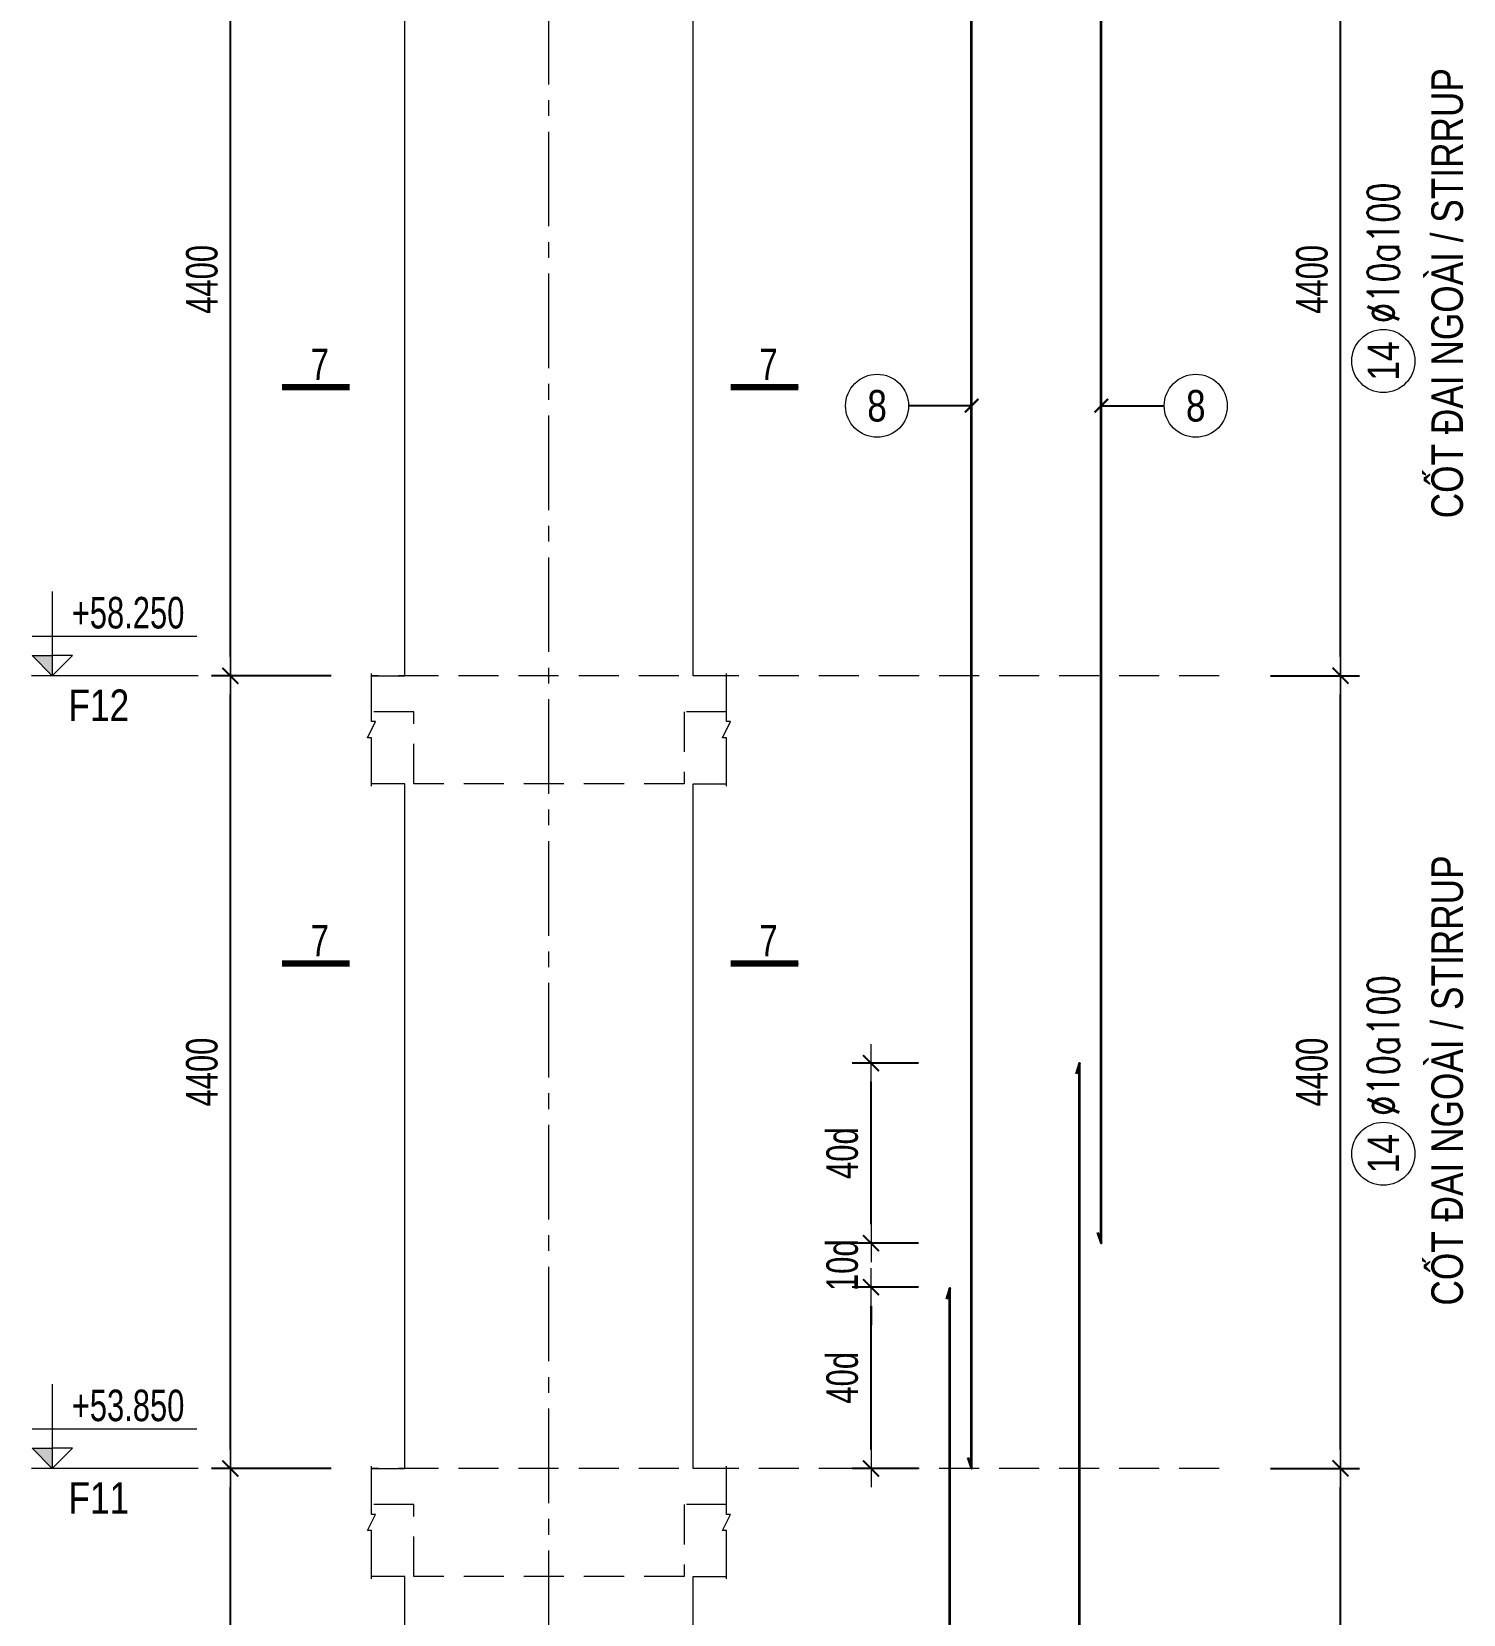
# Model space of a CAD drawing. Header units: millimetres. Extents: x 61878 to 380960, y -19809 to 191918.
# Drawn here: x 170211 to 178158, y 62621 to 71406 of the extents above; entities that cross this region are included whole.
import ezdxf
from ezdxf.enums import TextEntityAlignment as Align

# ---------------------------------------------------------------- set-up
doc = ezdxf.new("R2010")
doc.units = ezdxf.units.MM
doc.linetypes.add('CENTER2', pattern=[1.125, 0.75, -0.125, 0.125, -0.125])
doc.linetypes.add('HIDDEN2', pattern=[4.7625, 3.175, -1.5875])
doc.layers.get('0').update_dxf_attribs({"lineweight": 20})
doc.layers.get('Defpoints').update_dxf_attribs({"color": 151, "lineweight": 9})
for name, color, linetype, lineweight in [('kata_thep chu', 4, 'Continuous', 35), ('NDC_S_ANNO', 7, 'Continuous', 20), ('NDC_S_AXIS', 5, 'CENTER2', 13), ('NDC_S_BREAK-LINE', 1, 'Continuous', 15), ('NDC_S_CONTINUOUS', 3, 'Continuous', 20), ('NDC_S_DIM', 1, 'Continuous', 15), ('NDC_S_HIDDEN', 8, 'HIDDEN2', 13), ('NDC_S_LEADER', 1, 'Continuous', 15), ('NDC_S_SYMBOL', 1, 'Continuous', 15), ('NDC_S_TEXT SYMBOL', 7, 'Continuous', 20), ('NDC_S_THIN LINE', 8, 'Continuous', 9), ('NDC_S_VN TEXT', 7, 'Continuous', 20)]:
    doc.layers.add(name, color=color, linetype=linetype, lineweight=lineweight)
doc.styles.add('ARIAL', font='arial.ttf', dxfattribs={"width": 0.8})
doc.styles.add('NDC_ANNO', font='', dxfattribs={"width": 0.8})
doc.styles.add('NDC_DIM', font='', dxfattribs={"width": 0.75})
doc.styles.add('NDC_EN TXT', font='romans.shx', dxfattribs={"width": 0.8})
doc.styles.add('NDC_VIE TXT', font='arial.ttf', dxfattribs={"width": 0.8})
doc.styles.get('NDC_ANNO').set_extended_font_data('Dotum')
doc.styles.get('NDC_DIM').set_extended_font_data('Dotum')
doc.dimstyles.new('NDC_dim_70', dxfattribs={"dimscale": 70, "dimtxt": 2.5, "dimasz": 1.5, "dimexe": 1.5, "dimexo": 2.5, "dimgap": 1, "dimtad": 1, "dimdec": 0, "dimzin": 0, "dimdsep": 46, "dimtxsty": 'NDC_DIM', "dimblk": 'DIMMARK', "dimcen": 0.09, "dimdle": 1.2, "dimclrd": 1, "dimclre": 1, "dimclrt": 3, "dimadec": 0, "dimazin": 0, "dimtfac": 1, "dimtdec": 0, "dimtix": 1, "dimtofl": 0, "dimtmove": 0, "dimatfit": 3, "dimfxl": 8, "dimfxlon": 1, "dimtolj": 1, "dimtzin": 0, "dimarcsym": 0})
doc.dimstyles.new('NDC_dim_75', dxfattribs={"dimscale": 75, "dimtxt": 2.5, "dimasz": 1.5, "dimexe": 1.5, "dimexo": 2.5, "dimgap": 1, "dimtad": 1, "dimdec": 0, "dimzin": 0, "dimdsep": 46, "dimtxsty": 'NDC_DIM', "dimblk": 'DIMMARK', "dimcen": 0.09, "dimdle": 1.2, "dimclrd": 1, "dimclre": 1, "dimclrt": 3, "dimadec": 0, "dimazin": 0, "dimtfac": 1, "dimtdec": 0, "dimtix": 1, "dimtofl": 0, "dimtmove": 0, "dimatfit": 3, "dimfxl": 8, "dimfxlon": 1, "dimtolj": 1, "dimtzin": 0, "dimarcsym": 0})

# ---------------------------------------------------------------- blocks, each defined once
blk = doc.blocks.new('DIMMARK')
at = {"layer": 'NDC_S_DIM', "color": 1}
blk.add_line((-1.5, 0), (1, 0), dxfattribs=at)
at = {"layer": 'NDC_S_DIM', "color": 2, "const_width": 0.1}
blk.add_lwpolyline([(-0.424, -0.424), (0.424, 0.424)], dxfattribs=at)
blk = doc.blocks.new('*D297')
at = {"layer": 'Defpoints', "color": 0, "transparency": 16777216}
for p in [(171313.8, 63430.7), (172232.3, 63430.7), (172232.3, 59030.7)]:
    blk.add_point(p, dxfattribs=at)
at = {"layer": 'NDC_S_DIM', "color": 1, "lineweight": -2, "transparency": 16777216}
for p, q in [((171873.8, 63430.7), (171208.8, 63430.7)), ((171313.8, 59135.7), (171313.8, 63325.7)), ((171873.8, 59030.7), (171208.8, 59030.7))]:
    blk.add_line(p, q, dxfattribs=at)
at = {"layer": 'NDC_S_DIM', "color": 1, "lineweight": -2, "transparency": 16777216, "xscale": 105, "yscale": 105, "zscale": 105}
for p, rotation in [((171313.8, 63430.7), 90), ((171313.8, 59030.7), 270)]:
    blk.add_blockref('DIMMARK', p, dxfattribs=dict(at, rotation=rotation))
at = {"layer": 'NDC_S_DIM', "color": 3, "transparency": 16777216, "insert": (171156.2, 61230.7), "char_height": 175, "attachment_point": 5, "rotation": 90, "style": 'NDC_DIM'}
blk.add_mtext('\\A1;4400', dxfattribs=at)
blk = doc.blocks.new('*D298')
at = {"layer": 'Defpoints', "color": 0, "transparency": 16777216}
for p in [(171313.8, 67830.7), (172232.3, 67830.7), (172232.3, 63430.7)]:
    blk.add_point(p, dxfattribs=at)
at = {"layer": 'NDC_S_DIM', "color": 1, "lineweight": -2, "transparency": 16777216}
for p, q in [((171873.8, 67830.7), (171208.8, 67830.7)), ((171313.8, 63535.7), (171313.8, 67725.7)), ((171873.8, 63430.7), (171208.8, 63430.7))]:
    blk.add_line(p, q, dxfattribs=at)
at = {"layer": 'NDC_S_DIM', "color": 1, "lineweight": -2, "transparency": 16777216, "xscale": 105, "yscale": 105, "zscale": 105}
for p, rotation in [((171313.8, 67830.7), 90), ((171313.8, 63430.7), 270)]:
    blk.add_blockref('DIMMARK', p, dxfattribs=dict(at, rotation=rotation))
at = {"layer": 'NDC_S_DIM', "color": 3, "transparency": 16777216, "insert": (171156.2, 65630.7), "char_height": 175, "attachment_point": 5, "rotation": 90, "style": 'NDC_DIM'}
blk.add_mtext('\\A1;4400', dxfattribs=at)
blk = doc.blocks.new('*D281')
at = {"layer": 'Defpoints', "color": 0, "transparency": 16777216}
for p in [(171313.8, 72230.7), (172232.3, 72230.7), (172232.3, 67830.7)]:
    blk.add_point(p, dxfattribs=at)
at = {"layer": 'NDC_S_DIM', "color": 1, "lineweight": -2, "transparency": 16777216}
for p, q in [((171873.8, 72230.7), (171208.8, 72230.7)), ((171313.8, 67935.7), (171313.8, 72125.7)), ((171873.8, 67830.7), (171208.8, 67830.7))]:
    blk.add_line(p, q, dxfattribs=at)
at = {"layer": 'NDC_S_DIM', "color": 1, "lineweight": -2, "transparency": 16777216, "xscale": 105, "yscale": 105, "zscale": 105}
for p, rotation in [((171313.8, 72230.7), 90), ((171313.8, 67830.7), 270)]:
    blk.add_blockref('DIMMARK', p, dxfattribs=dict(at, rotation=rotation))
at = {"layer": 'NDC_S_DIM', "color": 3, "transparency": 16777216, "insert": (171156.2, 70030.7), "char_height": 175, "attachment_point": 5, "rotation": 90, "style": 'NDC_DIM'}
blk.add_mtext('\\A1;4400', dxfattribs=at)
blk = doc.blocks.new('*U6')
at = {"layer": 'NDC_S_ANNO', "color": 0, "linetype": 'ByBlock', "lineweight": -2}
blk.add_line((-4.36, 0), (1, 0), dxfattribs=at)
at = {"layer": 'NDC_S_ANNO', "ltscale": 0.005, "const_width": 0.5}
blk.add_lwpolyline([(1, 0), (-4.36, 0)], dxfattribs=at)
at = {"layer": 'NDC_S_TEXT SYMBOL', "linetype": 'ByBlock', "lineweight": -2, "style": 'NDC_ANNO', "width": 0.8}
blk.add_attdef('DETAIL', text='', height=2.5, dxfattribs=at).set_placement((-0.64, 1.82), align=Align.MIDDLE_RIGHT)
blk = doc.blocks.new('*D330')
at = {"layer": 'Defpoints', "color": 0, "ltscale": 0.005, "transparency": 16777216}
for p in [(174870, 64436.4, 0), (175308.2, 64436.4), (175308.2, 63430.7)]:
    blk.add_point(p, dxfattribs=at)
at = {"layer": 'NDC_S_DIM', "color": 1, "lineweight": -2, "ltscale": 0.005, "transparency": 16777216}
for p, q in [((175133.2, 64436.4, 0), (174765, 64436.4, 0)), ((174870, 63535.7, 0), (174870, 64331.4, 0)), ((175133.2, 63430.7, 0), (174765, 63430.7, 0))]:
    blk.add_line(p, q, dxfattribs=at)
at = {"layer": 'NDC_S_DIM', "color": 1, "lineweight": -2, "ltscale": 0.005, "transparency": 16777216, "xscale": 105, "yscale": 105, "zscale": 105}
for p, rotation in [((174870, 64436.4, 0), 90), ((174870, 63430.7, 0), 270)]:
    blk.add_blockref('DIMMARK', p, dxfattribs=dict(at, rotation=rotation))
at = {"layer": 'NDC_S_DIM', "color": 3, "ltscale": 0.005, "transparency": 16777216, "insert": (174710.6, 63933.6, 0), "char_height": 175, "attachment_point": 5, "rotation": 90, "style": 'NDC_DIM'}
blk.add_mtext('\\A1;40d', dxfattribs=at)
blk = doc.blocks.new('*D331')
at = {"layer": 'Defpoints', "color": 0, "ltscale": 0.005, "transparency": 16777216}
for p in [(174870, 64680.7), (175308.2, 64680.7), (175308.2, 64436.4)]:
    blk.add_point(p, dxfattribs=at)
at = {"layer": 'NDC_S_DIM', "color": 1, "lineweight": -2, "ltscale": 0.005, "transparency": 16777216}
for p, q in [((174870, 64785.7), (174870, 64890.7)), ((175133.2, 64680.7), (174765, 64680.7)), ((175133.2, 64436.4), (174765, 64436.4)), ((174870, 64331.4), (174870, 64226.4))]:
    blk.add_line(p, q, dxfattribs=at)
at = {"layer": 'NDC_S_DIM', "color": 1, "lineweight": -2, "ltscale": 0.005, "transparency": 16777216, "xscale": 105, "yscale": 105, "zscale": 105}
for p, rotation in [((174870, 64680.7), 270), ((174870, 64436.4), 90)]:
    blk.add_blockref('DIMMARK', p, dxfattribs=dict(at, rotation=rotation))
at = {"layer": 'NDC_S_DIM', "color": 3, "ltscale": 0.005, "transparency": 16777216, "insert": (174710.6, 64558.6), "char_height": 175, "attachment_point": 5, "rotation": 90, "style": 'NDC_DIM'}
blk.add_mtext('\\A1;10d', dxfattribs=at)
blk = doc.blocks.new('*D332')
at = {"layer": 'Defpoints', "color": 0, "ltscale": 0.005, "transparency": 16777216}
for p in [(174870, 65680.7), (175308.2, 65680.7), (175308.2, 64680.7)]:
    blk.add_point(p, dxfattribs=at)
at = {"layer": 'NDC_S_DIM', "color": 1, "lineweight": -2, "ltscale": 0.005, "transparency": 16777216}
for p, q in [((175133.2, 65680.7), (174765, 65680.7)), ((174870, 64785.7), (174870, 65575.7)), ((175133.2, 64680.7), (174765, 64680.7))]:
    blk.add_line(p, q, dxfattribs=at)
at = {"layer": 'NDC_S_DIM', "color": 1, "lineweight": -2, "ltscale": 0.005, "transparency": 16777216, "xscale": 105, "yscale": 105, "zscale": 105}
for p, rotation in [((174870, 65680.7), 90), ((174870, 64680.7), 270)]:
    blk.add_blockref('DIMMARK', p, dxfattribs=dict(at, rotation=rotation))
at = {"layer": 'NDC_S_DIM', "color": 3, "ltscale": 0.005, "transparency": 16777216, "insert": (174710.6, 65180.7), "char_height": 175, "attachment_point": 5, "rotation": 90, "style": 'NDC_DIM'}
blk.add_mtext('\\A1;40d', dxfattribs=at)
blk = doc.blocks.new('*D392')
at = {"layer": 'Defpoints', "color": 0, "ltscale": 70, "transparency": 16777216}
for p in [(176913.2, 63430.7), (177475.5, 63430.7), (176913.2, 59030.7)]:
    blk.add_point(p, dxfattribs=at)
at = {"layer": 'NDC_S_DIM', "color": 1, "lineweight": -2, "ltscale": 70, "transparency": 16777216}
for p, q in [((177088.2, 63430.7), (177580.5, 63430.7)), ((177475.5, 59135.7), (177475.5, 63325.7)), ((177088.2, 59030.7), (177580.5, 59030.7))]:
    blk.add_line(p, q, dxfattribs=at)
at = {"layer": 'NDC_S_DIM', "color": 1, "lineweight": -2, "ltscale": 70, "transparency": 16777216, "xscale": 105, "yscale": 105, "zscale": 105}
for p, rotation in [((177475.5, 63430.7), 90), ((177475.5, 59030.7), 270)]:
    blk.add_blockref('DIMMARK', p, dxfattribs=dict(at, rotation=rotation))
at = {"layer": 'NDC_S_DIM', "color": 3, "ltscale": 70, "transparency": 16777216, "insert": (177317.9, 61230.7), "char_height": 175, "attachment_point": 5, "rotation": 90, "style": 'NDC_DIM'}
blk.add_mtext('\\A1;4400', dxfattribs=at)
blk = doc.blocks.new('*D405')
at = {"layer": 'Defpoints', "color": 0, "ltscale": 70, "transparency": 16777216}
for p in [(176913.2, 67830.7), (177475.5, 67830.7), (176913.2, 63430.7)]:
    blk.add_point(p, dxfattribs=at)
at = {"layer": 'NDC_S_DIM', "color": 1, "lineweight": -2, "ltscale": 70, "transparency": 16777216}
for p, q in [((177088.2, 67830.7), (177580.5, 67830.7)), ((177475.5, 63535.7), (177475.5, 67725.7)), ((177088.2, 63430.7), (177580.5, 63430.7))]:
    blk.add_line(p, q, dxfattribs=at)
at = {"layer": 'NDC_S_DIM', "color": 1, "lineweight": -2, "ltscale": 70, "transparency": 16777216, "xscale": 105, "yscale": 105, "zscale": 105}
for p, rotation in [((177475.5, 67830.7), 90), ((177475.5, 63430.7), 270)]:
    blk.add_blockref('DIMMARK', p, dxfattribs=dict(at, rotation=rotation))
at = {"layer": 'NDC_S_DIM', "color": 3, "ltscale": 70, "transparency": 16777216, "insert": (177317.9, 65630.7), "char_height": 175, "attachment_point": 5, "rotation": 90, "style": 'NDC_DIM'}
blk.add_mtext('\\A1;4400', dxfattribs=at)
blk = doc.blocks.new('*D406')
at = {"layer": 'Defpoints', "color": 0, "ltscale": 70, "transparency": 16777216}
for p in [(176913.2, 72230.7), (177475.5, 72230.7), (176913.2, 67830.7)]:
    blk.add_point(p, dxfattribs=at)
at = {"layer": 'NDC_S_DIM', "color": 1, "lineweight": -2, "ltscale": 70, "transparency": 16777216}
for p, q in [((177088.2, 72230.7), (177580.5, 72230.7)), ((177475.5, 67935.7), (177475.5, 72125.7)), ((177088.2, 67830.7), (177580.5, 67830.7))]:
    blk.add_line(p, q, dxfattribs=at)
at = {"layer": 'NDC_S_DIM', "color": 1, "lineweight": -2, "ltscale": 70, "transparency": 16777216, "xscale": 105, "yscale": 105, "zscale": 105}
for p, rotation in [((177475.5, 72230.7), 90), ((177475.5, 67830.7), 270)]:
    blk.add_blockref('DIMMARK', p, dxfattribs=dict(at, rotation=rotation))
at = {"layer": 'NDC_S_DIM', "color": 3, "ltscale": 70, "transparency": 16777216, "insert": (177317.9, 70030.7), "char_height": 175, "attachment_point": 5, "rotation": 90, "style": 'NDC_DIM'}
blk.add_mtext('\\A1;4400', dxfattribs=at)
blk = doc.blocks.new('*U236')
blk.add_circle((-2.5, 0), 2.5)
at = {"layer": 'NDC_S_VN TEXT', "color": 7, "style": 'ARIAL', "width": 0.8}
blk.add_attdef('SH2', text='', height=2.5, dxfattribs=at).set_placement((-2.5, 0), align=Align.MIDDLE)
at = {"layer": 'NDC_S_VN TEXT', "color": 3, "style": 'NDC_EN TXT', "width": 0.75}
blk.add_attdef('DKKC1', (0.5, -1.25), '', height=2.5, dxfattribs=at)
blk = doc.blocks.new('CD')
at = {"layer": 'NDC_S_ANNO'}
blk.add_hatch(color=3, dxfattribs=at).paths.add_polyline_path([(0, 160), (-161, 160), (0, 0)])
at = {"layer": 'NDC_S_ANNO', "ltscale": 50}
h = blk.add_hatch(dxfattribs=at)
h.set_pattern_fill('ANSI31', color=256, scale=140.6, style=0)
h.paths.add_polyline_path([(0, 160), (0, 0), (161, 160)])
for p, q in [((-159, 314), (1147, 314)), ((1156, 0), (-164, 0))]:
    blk.add_line(p, q, dxfattribs=at)
for points in [[(0, 669), (0, 0)], [(0, 0), (-161, 160), (0, 160)], [(0, 0), (161, 160), (0, 160)]]:
    blk.add_lwpolyline(points, dxfattribs=at)
at = {"layer": 'NDC_S_TEXT SYMBOL', "color": 3, "style": 'NDC_DIM', "width": 0.7}
blk.add_attdef('COT', (154, 375), '', height=250, dxfattribs=at)

msp = doc.modelspace()

# ---------------------------------------------------------------- linework, layer by layer
at = {"layer": 'kata_thep chu', "color": 4, "ltscale": 0.005}
for points in [[(176128, 64740.7), (176148, 64680.7), (176148, 74480.7), (176128, 74420.7)], [(175408.2, 63490.7), (175428.2, 63430.7), (175428.2, 73230.7), (175408.2, 73170.7)], [(176008, 56090.7), (176028, 56030.7), (176028, 65680.7), (176008, 65620.7)], [(175288.2, 54690.7), (175308.2, 54630.7), (175308.2, 64430.7), (175288.2, 64370.7)]]:
    msp.add_lwpolyline(points, dxfattribs=at)
at = {"layer": 'NDC_S_AXIS', "ltscale": 700}
msp.add_line((173082.3, -3699.8), (173082.3, 179341.9), dxfattribs=at)
at = {"layer": 'NDC_S_BREAK-LINE'}
for points in [[(172097.3, 67218.2), (172097.3, 67485.7), (172074.8, 67485.7), (172119.8, 67575.7), (172097.3, 67575.7), (172097.3, 67843.2)], [(174067.3, 67218.2), (174067.3, 67485.7), (174044.8, 67485.7), (174089.8, 67575.7), (174067.3, 67575.7), (174067.3, 67843.2)], [(172097.3, 62818.2), (172097.3, 63085.7), (172074.8, 63085.7), (172119.8, 63175.7), (172097.3, 63175.7), (172097.3, 63443.2)], [(174067.3, 62818.2), (174067.3, 63085.7), (174044.8, 63085.7), (174089.8, 63175.7), (174067.3, 63175.7), (174067.3, 63443.2)]]:
    msp.add_lwpolyline(points, dxfattribs=at)
at = {"layer": 'NDC_S_CONTINUOUS'}
for points in [[(172097.3, 67830.7), (172282.3, 67830.7), (172282.3, 71630.7), (172097.3, 71630.7)], [(174067.3, 67830.7), (173882.3, 67830.7), (173882.3, 71630.7), (174067.3, 71630.7)], [(172097.3, 63430.7), (172282.3, 63430.7), (172282.3, 67230.7), (172097.3, 67230.7)], [(174067.3, 63430.7), (173882.3, 63430.7), (173882.3, 67230.7), (174067.3, 67230.7)], [(172097.3, 59030.7), (172282.3, 59030.7), (172282.3, 62830.7), (172097.3, 62830.7)], [(174067.3, 59030.7), (173882.3, 59030.7), (173882.3, 62830.7), (174067.3, 62830.7)]]:
    msp.add_lwpolyline(points, dxfattribs=at)
at = {"layer": 'NDC_S_DIM'}
for centre in [(174903.7, 69329.2), (176672.5, 69329.2)]:
    msp.add_circle(centre, 175, dxfattribs=at)
at = {"layer": 'NDC_S_HIDDEN', "ltscale": 70}
for p, q in [((176803.2, 67830.7), (172097.3, 67830.7)), ((176803.2, 63430.7), (172097.3, 63430.7))]:
    msp.add_line(p, q, dxfattribs=at)
for points in [[(174067.3, 67630.7), (173832.3, 67630.7), (173832.3, 67230.7), (172332.3, 67230.7), (172332.3, 67630.7), (172097.3, 67630.7)], [(174067.3, 63230.7), (173832.3, 63230.7), (173832.3, 62830.7), (172332.3, 62830.7), (172332.3, 63230.7), (172097.3, 63230.7)]]:
    msp.add_lwpolyline(points, dxfattribs=at)

# ---------------------------------------------------------------- block references
at = {"layer": 'NDC_S_DIM'}
ref = msp.add_blockref('CD', (170325.6, 67830.7), dxfattribs=dict(at, xscale=0.7, yscale=0.7, zscale=0.7))
ref.add_attrib('COT', '+58.250', (170433.3, 68093), dxfattribs={"layer": '0', "color": 3, "height": 175, "style": 'NDC_DIM', "width": 0.75})
ref = msp.add_blockref('CD', (170325.6, 63430.7), dxfattribs=dict(at, xscale=0.7, yscale=0.7, zscale=0.7))
ref.add_attrib('COT', '+53.850', (170433.3, 63693), dxfattribs={"layer": '0', "color": 3, "height": 175, "style": 'NDC_DIM', "width": 0.75})
at = {"layer": 'NDC_S_SYMBOL', "xscale": 70, "yscale": 70, "zscale": 70}
for p in [(171905.7, 69432), (174396.9, 69432), (171905.7, 66233), (174396.9, 66233)]:
    msp.add_blockref('*U6', p, dxfattribs=at).add_auto_attribs({'DETAIL': '7'})
at = {"layer": 'NDC_S_THIN LINE', "xscale": 70, "yscale": 70, "zscale": 70, "rotation": 90}
for p in [(177713.7, 69752.4), (177713.7, 65352.4)]:
    msp.add_blockref('*U236', p, dxfattribs=at).add_auto_attribs({'SH2': '14', 'DKKC1': '%%c10a100'})

# ---------------------------------------------------------------- texts
at = {"layer": 'NDC_S_VN TEXT', "style": 'NDC_VIE TXT', "width": 0.8}
for p in [(178067.8, 68704.4), (178067.8, 64334.5)]:
    msp.add_text('CỐT ĐAI NGOÀI / STIRRUP', height=175, rotation=90, dxfattribs=at).set_placement(p, align=Align.MIDDLE_LEFT)
at = {"layer": 'NDC_S_VN TEXT', "color": 7, "style": 'ARIAL', "width": 0.8}
for p in [(174903.7, 69329.2), (176672.5, 69329.2)]:
    msp.add_text('8', height=175, dxfattribs=at).set_placement(p, align=Align.MIDDLE)
at = {"layer": 'NDC_S_VN TEXT', "style": 'NDC_VIE TXT', "width": 0.8}
for s, p in [('F12', (170415.1, 67666.6)), ('F11', (170415.1, 63266.6))]:
    msp.add_text(s, height=175, dxfattribs=at).set_placement(p, align=Align.MIDDLE_LEFT)

# ---------------------------------------------------------------- dimensions: what is measured, and where the dimension line sits
at = {"layer": 'NDC_S_DIM'}
for base, p1, p2, picture, middle in [((171313.8, 72230.7), (172232.3, 67830.7), (172232.3, 72230.7), '*D281', (171156.2, 70030.7)), ((171313.8, 67830.7), (172232.3, 63430.7), (172232.3, 67830.7), '*D298', (171156.2, 65630.7)), ((171313.8, 63430.7), (172232.3, 59030.7), (172232.3, 63430.7), '*D297', (171156.2, 61230.7))]:
    dim = msp.add_linear_dim(base=base, p1=p1, p2=p2, angle=90, dimstyle='NDC_dim_70', dxfattribs=at)
    dim.commit()
    dim.dimension.update_dxf_attribs({"geometry": picture, "text_midpoint": middle})
at = {"layer": 'NDC_S_DIM', "ltscale": 70}
for base, p1, p2, picture, middle in [((177475.5, 72230.7), (176913.2, 67830.7), (176913.2, 72230.7), '*D406', (177317.9, 70030.7)), ((177475.5, 67830.7), (176913.2, 63430.7), (176913.2, 67830.7), '*D405', (177317.9, 65630.7)), ((177475.5, 63430.7), (176913.2, 59030.7), (176913.2, 63430.7), '*D392', (177317.9, 61230.7))]:
    dim = msp.add_linear_dim(base=base, p1=p1, p2=p2, angle=90, dimstyle='NDC_dim_70', override={"dimtmove": 1}, dxfattribs=at)
    dim.commit()
    dim.dimension.update_dxf_attribs({"geometry": picture, "text_midpoint": middle})
at = {"layer": 'NDC_S_DIM', "ltscale": 0.005}
for base, p1, p2, text, picture, middle in [((174870, 65680.7), (175308.2, 64680.7), (175308.2, 65680.7), '40d', '*D332', (174710.6, 65180.7)), ((174870, 64680.7), (175308.2, 64436.4), (175308.2, 64680.7), '10d', '*D331', (174710.6, 64558.6)), ((174870, 64436.4, 0), (175308.2, 63430.7), (175308.2, 64436.4), '40d', '*D330', (174710.6, 63933.6, 0))]:
    dim = msp.add_linear_dim(base=base, p1=p1, p2=p2, angle=90, text=text, dimstyle='NDC_dim_70', dxfattribs=at)
    dim.commit()
    dim.dimension.update_dxf_attribs({"geometry": picture, "text_midpoint": middle})

# ---------------------------------------------------------------- leaders
at = {"layer": 'NDC_S_LEADER', "ltscale": 0.005}
for points in [[(175428.2, 69329.2), (175078.7, 69329.2)], [(176148, 69329.2), (176497.5, 69329.2)]]:
    msp.add_leader(points, dimstyle='NDC_dim_75', override={"dimasz": 1, "dimldrblk": 'ARCHTICK'}, dxfattribs=at)

doc.saveas('drawing.dxf')
